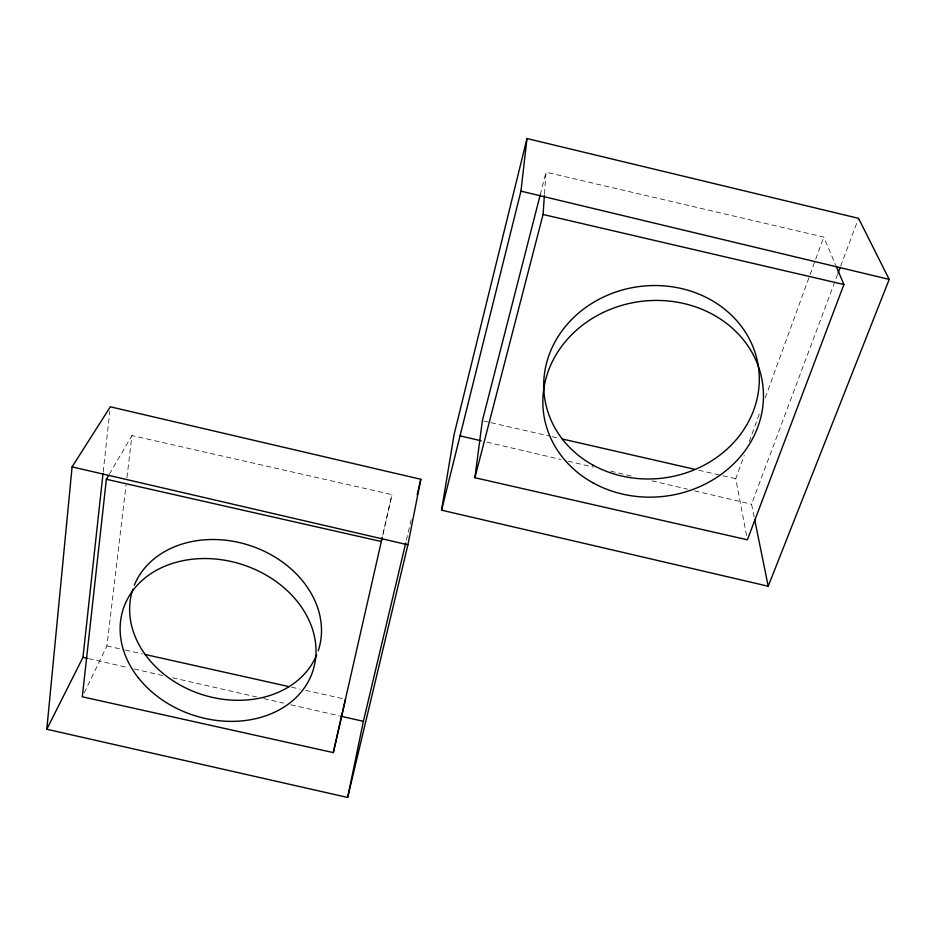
<?xml version="1.0" encoding="UTF-8"?>
<svg xmlns="http://www.w3.org/2000/svg" width="936" height="936" viewBox="0 0 936 936"><rect width="100%" height="100%" fill="white"/><g stroke="black" fill="none" stroke-linecap="round" stroke-linejoin="round"><path stroke-width="0.7" stroke-dasharray="4.68 3.51" d="M544.495 194.068L546.016 172.201L823.762 237.065L835.52 264.748M103.194 471.966L109.828 411.15M84.193 692.874L106.915 645.957L126.067 484.871M126.933 477.617L131.941 435.532L391.973 494.606L382.613 535.825L391.973 494.606M406.388 540.154L411.758 517.503M540.236 194.793L546.016 172.201M746.565 535.544L735.766 478.705L744.272 455.364M749.268 441.64L760.266 411.43M765.262 397.706L823.762 237.065M754.135 516.929L751.549 504.188L837.556 274.423M840.633 266.222L858.558 218.345M109.301 474.283L131.941 435.532M106.915 645.957L123.962 649.76M125.377 650.075L142.424 653.878M291.529 687.188L300.046 689.095M305.733 690.37L345.489 699.25M483.795 421.036L489.493 422.335M490.909 422.662L550.707 436.351M552.123 436.679L559.248 438.305M698.759 470.235L721.527 475.453M722.955 475.769L735.766 478.705M88.663 658.616L128.524 667.719M134.211 669.018L162.677 675.511M172.645 677.793L256.628 696.969M263.741 698.584L283.666 703.135M290.792 704.761L339.183 715.818M486.837 442.131L560.84 459.482M567.953 461.155L593.576 467.158M610.658 471.159L631.999 476.167M651.924 480.835L687.504 489.177M694.617 490.85L751.549 504.188"/><path stroke-width="1.4" d="M836.082 266.07L843.909 284.521L747.384 539.803L474.891 477.723L543.067 214.484L544.389 195.53M46.8 729.249L72.095 466.877L110.296 406.809L420.837 479.29L407.897 544.799L347.654 797.46L46.8 729.249L82.976 657.318L103.03 473.417M108.564 475.535L106.376 479.279L82.298 696.793L333.31 752.614L345.489 699.25M441.558 510.167L520.942 191.143L526.991 138.54L858.558 218.345L889.2 279.396L768.21 586.24L441.558 510.167L454.1 434.456L526.991 138.54M474.891 477.723L482.368 420.709L540.236 194.793M347.654 797.46L363.379 721.34L405.721 542.985M333.31 752.614L381.97 538.668M382.227 537.229L381.256 541.499L106.376 479.279M417.14 494.863L420.837 479.29M838.071 273.055L840.118 267.591M145.267 654.521L288.686 686.556M562.091 438.949L694.489 469.252M82.976 657.318L87.247 658.289M340.61 716.134L363.379 721.34M543.067 214.484L843.909 284.521M72.095 466.877L407.897 544.799M459.798 435.79L481.139 440.797M520.942 191.143L889.2 279.396M754.708 519.749L768.21 586.24M316.684 654.919A97.672 78.273 18.3 0 1 198.151 693.248A97.672 78.273 18.3 0 1 132.877 589.118M134.304 585.234A97.672 78.273 18.3 0 1 252.837 546.519A97.672 78.273 18.3 0 1 318.228 650.801M138.329 677.781A99.742 79.209 18.1 0 0 307.195 683.491A99.742 79.209 18.1 0 0 208.681 558.605A99.742 79.209 18.1 0 0 138.329 677.781M592.64 464.911A108.014 96.502 -8 0 0 759.143 384.509A108.014 96.502 -8 0 0 602.725 297.402A108.014 96.502 -8 0 0 592.64 464.911M592.792 482.73A110.507 98.151 -7.4 0 0 763.296 401.275A110.507 98.151 -7.4 0 0 603.369 312.402A110.507 98.151 -7.4 0 0 592.792 482.73"/></g></svg>
